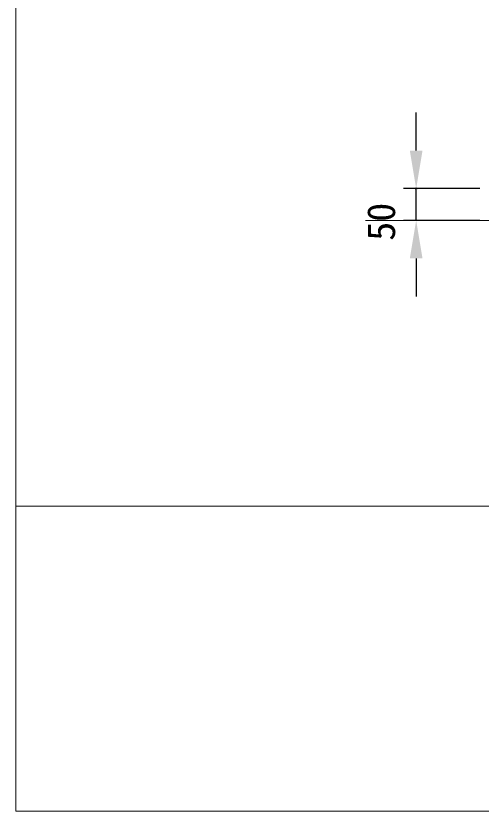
# Model space of a CAD drawing. Units: millimetres, scale not verified. Extents: x -203 to 203, y -143 to 143.
# Drawn here: x -198 to -161.4, y -138 to -75.4 of the extents above; entities that cross this region are included whole.
import ezdxf
from ezdxf.enums import TextEntityAlignment as Align

# ---------------------------------------------------------------- set-up
doc = ezdxf.new("R2010")
doc.units = ezdxf.units.MM
doc.header["$LTSCALE"] = 0.5
doc.header["$PDMODE"] = 32
doc.header["$PDSIZE"] = 0.1
for name, color, linetype, lineweight in [('0-1_DIMENSION_LINES$02_DIMENSI', 7, 'Continuous', 25), ('0-3_DIMENSION_LINES$03_LINES', 7, 'Continuous', 18), ('0-6_図面_FORMAT$01_WAKU$OUT_LINE', 6, 'Continuous', 18)]:
    doc.layers.add(name, color=color, linetype=linetype, lineweight=lineweight)
doc.layers.add('0-2_DEFPOINTS', color=7, linetype='Continuous')
doc.styles.add('ＭＳ ゴシック', font='')
doc.styles.get('ＭＳ ゴシック').set_extended_font_data('MS Gothic')

# ---------------------------------------------------------------- blocks, each defined once
blk = doc.blocks.new('D4')
at = {"layer": '0-1_DIMENSION_LINES$02_DIMENSI'}
for p, q in [((87, 125), (87, 130.999)), ((97, 119), (85, 119)), ((87, 114), (87, 119)), ((97, 114), (85, 114)), ((87, 108), (87, 102.001))]:
    blk.add_line(p, q, dxfattribs=at)
for points in [[(86, 125), (88, 125), (87, 119)], [(88, 108), (86, 108), (87, 114)]]:
    blk.add_solid(points, dxfattribs=at)
at = {"layer": '0-2_DEFPOINTS'}
for p in [(87, 119), (100, 119), (100, 114)]:
    blk.add_point(p, dxfattribs=at)
at = {"layer": '0-1_DIMENSION_LINES$02_DIMENSI', "style": 'ＭＳ ゴシック'}
blk.add_text('50', height=4.399, rotation=90, dxfattribs=at).set_placement((85, 110.786), align=Align.BOTTOM_LEFT)

msp = doc.modelspace()

# ---------------------------------------------------------------- linework, layer by layer
at = {"layer": '0-3_DIMENSION_LINES$03_LINES'}
msp.add_line((-170.5, -91.5), (-48, -91.5), dxfattribs=at)
at = {"layer": '0-6_図面_FORMAT$01_WAKU$OUT_LINE'}
for p, q in [((-198, 138), (-198, -138)), ((198, -114), (-198, -114)), ((-198, -138), (198, -138))]:
    msp.add_line(p, q, dxfattribs=at)

# ---------------------------------------------------------------- block references
at = {"layer": '0-1_DIMENSION_LINES$02_DIMENSI', "xscale": 0.5, "yscale": 0.5}
msp.add_blockref('D4', (-210, -148.5), dxfattribs=at)

doc.saveas('drawing.dxf')
